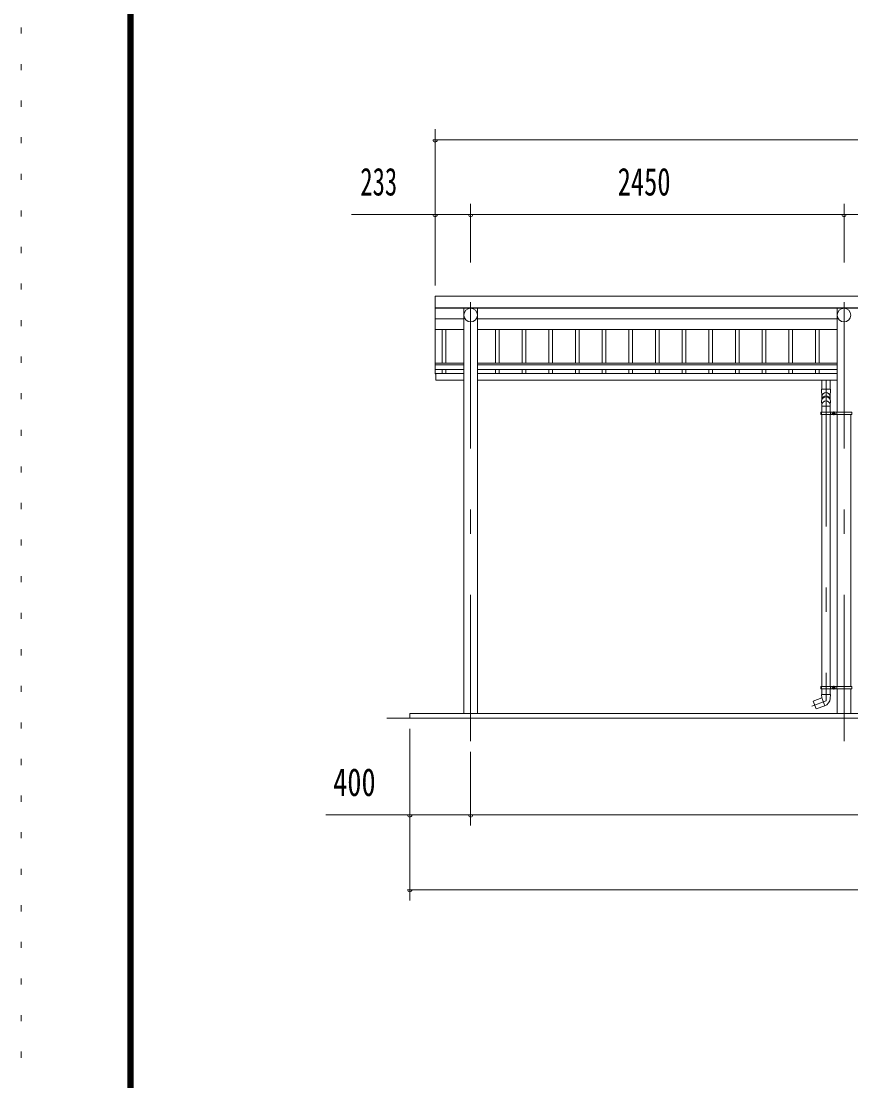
# Model space of a CAD drawing. Units: millimetres, scale not verified. Extents: x -31547 to 31550, y -14700 to 14700.
# Drawn here: x -10030 to -4586, y 748 to 7701 of the extents above; entities that cross this region are included whole.
import ezdxf
from ezdxf.enums import TextEntityAlignment as Align

# ---------------------------------------------------------------- set-up
doc = ezdxf.new("R2010")
doc.units = ezdxf.units.MM
doc.header["$LTSCALE"] = 80
doc.linetypes.add('USER3', pattern=[24, 12, -5, 2, -5])
doc.linetypes.add('USER4', pattern=[3, 0.5, -2.5])
for name, color, linetype, lineweight in [('0-2_1-07BOLD', 7, 'Continuous', 18), ('0-3_1-27CENTER', 3, 'USER3', 18), ('0-4_1-47THIN', 4, 'Continuous', 18), ('0-5_1-57DIM', 3, 'Continuous', 18), ('0-C_F-F1PAPER', 5, 'Continuous', 18), ('0-D_F-E_J_ADD', 5, 'USER4', 18)]:
    doc.layers.add(name, color=color, linetype=linetype, lineweight=lineweight)
doc.styles.add('ＭＳ ゴシック', font='')
doc.styles.get('ＭＳ ゴシック').set_extended_font_data('MS Gothic')

msp = doc.modelspace()

# ---------------------------------------------------------------- linework, layer by layer
at = {"layer": '0-2_1-07BOLD'}
for p, q in [((-7313.59, 5821.4), (3352.4, 5821.4)), ((3352.41, 5817.32), (-7313.59, 5817.32)), ((-7125.14, 5817.32), (-7125.14, 3157.54)), ((-7036.04, 3157.54), (-7036.04, 5817.32)), ((-4675.14, 5135.54), (-4675.14, 5817.32)), ((-7125.14, 5747.84), (-7313.59, 5747.84)), ((-4675.14, 5747.84), (-7036.04, 5747.84)), ((-7313.59, 5678.35), (-7125.14, 5678.35)), ((-7036.04, 5678.35), (-4675.14, 5678.35)), ((-7125.14, 5456.73), (-7313.59, 5456.73)), ((-7313.59, 5446.3), (-7125.14, 5446.3)), ((-7036.04, 5456.73), (-4675.14, 5456.73)), ((-4675.14, 5446.3), (-7036.04, 5446.3)), ((-7125.14, 5416.69), (-7313.59, 5416.69)), ((-7308.59, 5390.36), (-7125.14, 5390.36)), ((-7036.04, 5416.69), (-4675.14, 5416.69)), ((-4675.14, 5390.36), (-7036.04, 5390.36)), ((-7036.04, 5345.36), (-4675.14, 5345.36)), ((-4776.1, 5285.74), (-4776.1, 5345.36)), ((-4721.1, 5345.36), (-4721.1, 5285.74)), ((-4776.1, 5176.09), (-4721.1, 5176.09)), ((-4777.71, 5127.54), (-4783.81, 5127.54)), ((-4777.71, 5119.54), (-4777.71, 5135.54)), ((-4776.11, 3335.54), (-4776.11, 5119.54)), ((-4721.1, 5119.54), (-4721.1, 3335.54)), ((-4719.5, 5135.54), (-4719.5, 5119.54)), ((-4676.76, 5135.54), (-4676.76, 5119.54)), ((-4675.15, 5119.54), (-4675.15, 3335.54)), ((-4675.14, 3386.14), (-4675.14, 5117.54)), ((-4586.05, 5119.54), (-4586.05, 3335.54)), ((-4675.14, 3335.54), (-4675.14, 3370.14)), ((-4783.81, 3327.54), (-4777.71, 3327.54)), ((-4777.71, 3319.54), (-4777.71, 3335.54)), ((-4719.6, 3282.63), (-4777.61, 3282.63)), ((-4776.11, 3282.63), (-4776.11, 3319.54)), ((-4719.6, 3282.63), (-4721.36, 3256.84)), ((-4721.1, 3319.54), (-4721.1, 3282.63)), ((-4719.5, 3335.54), (-4719.5, 3319.54)), ((-4676.76, 3335.54), (-4676.76, 3319.54)), ((-4675.15, 3319.54), (-4675.15, 3157.54)), ((-4675.14, 3157.54), (-4675.14, 3319.54)), ((-4586.05, 3319.54), (-4586.05, 3157.54)), ((-7480.59, 3157.54), (-7480.59, 3127.54)), ((3669.4, 3127.54), (-7630.59, 3127.54))]:
    msp.add_line(p, q, dxfattribs=at)
for points in [[(3352.4, 5387.78), (3352.4, 5896.54), (-7313.59, 5896.54), (-7313.59, 5387.78), (-7308.59, 5387.78)], [(-7308.59, 5390.36), (-7308.59, 5345.36), (-7125.14, 5345.36)], [(-4776.1, 5217.98), (-4776.1, 5236.07), (-4778.1, 5285.74), (-4719.11, 5285.74)], [(-4719.11, 5285.74), (-4721.1, 5236.07), (-4721.1, 5217.97)], [(-4776.1, 5135.54), (-4776.1, 5183.03), (-4778.1, 5208.87)], [(-4719.11, 5209), (-4721.1, 5183.03), (-4721.1, 5135.54)], [(-4777.6, 3282.63), (-4776.11, 3260.63), (-4757.29, 3208.95)], [(-4757.57, 3208.85), (-4813.68, 3188.43), (-4832.49, 3240.11), (-4776.11, 3260.63)], [(-7480.59, 3157.54), (3519.41, 3157.54), (3519.41, 3127.54)]]:
    msp.add_lwpolyline(points, dxfattribs=at)
for points in [[(-4578.36, 5119.54), (-4578.36, 5135.54), (-4783.81, 5135.54), (-4783.81, 5119.54)], [(-4703.13, 5130.42), (-4703.13, 5124.65), (-4698.13, 5121.77), (-4693.13, 5124.65), (-4693.13, 5130.42), (-4698.13, 5133.31)], [(-4783.81, 3335.54), (-4578.36, 3335.54), (-4578.36, 3319.54), (-4783.81, 3319.54)], [(-4703.13, 3330.43), (-4698.13, 3333.31), (-4693.13, 3330.43), (-4693.13, 3324.65), (-4698.13, 3321.77), (-4703.13, 3324.65)]]:
    msp.add_lwpolyline(points, close=True, dxfattribs=at)
for centre, radius in [((-7080.59, 5772.78), 44.55), ((-4630.59, 5772.78), 44.55), ((-4698.13, 5127.54), 6.25), ((-4698.13, 5127.54), 4.9), ((-4698.13, 3327.54), 6.25), ((-4698.13, 3327.54), 4.9)]:
    msp.add_circle(centre, radius, dxfattribs=at)
for centre, radius, start, end in [((-7080.59, 5772.09), 44.55, 180, 0), ((-4630.59, 5772.09), 44.55, 180, 0), ((-4748.6, 5207.16), 29.55, 3.56303, 176.43697), ((-4748.6, 5236.37), 27.55, 3.55867, 176.44133), ((-4748.6, 5215.66), 27.55, 3.55867, 176.44133), ((-4748.6, 5182.05), 27.55, 3.55867, 176.44133), ((-4776.23, 3260.59), 55, 289.83269, 356.09424)]:
    msp.add_arc(centre, radius, start, end, dxfattribs=at)
at = {"layer": '0-3_1-27CENTER'}
for p, q in [((-7080.59, 2977.54), (-7080.59, 6047.54)), ((-4630.59, 2977.54), (-4630.59, 6047.54)), ((-4748.6, 5345.36), (-4748.6, 3241.38)), ((-4685.63, 5127.54), (-4710.63, 5127.54)), ((-4698.13, 5115.04), (-4698.13, 5140.04)), ((-4698.13, 3315.04), (-4698.13, 3340.04)), ((-4685.63, 3327.54), (-4710.63, 3327.54)), ((-4748.59, 3241.38), (-4841.86, 3207.43))]:
    msp.add_line(p, q, dxfattribs=at)
at = {"layer": '0-4_1-47THIN'}
for p, q in [((-7268.09, 5456.73), (-7268.09, 5678.35)), ((-7243.09, 5678.35), (-7243.09, 5456.73)), ((-6918.09, 5678.35), (-6918.09, 5456.73)), ((-6893.09, 5456.73), (-6893.09, 5678.35)), ((-6743.09, 5456.73), (-6743.09, 5678.35)), ((-6718.09, 5678.35), (-6718.09, 5456.73)), ((-6568.09, 5678.35), (-6568.09, 5456.73)), ((-6543.09, 5456.73), (-6543.09, 5678.35)), ((-6393.09, 5456.73), (-6393.09, 5678.35)), ((-6368.09, 5678.35), (-6368.09, 5456.73)), ((-6218.09, 5678.35), (-6218.09, 5456.73)), ((-6193.09, 5456.73), (-6193.09, 5678.35)), ((-6043.09, 5456.73), (-6043.09, 5678.35)), ((-6018.09, 5678.35), (-6018.09, 5456.73)), ((-5868.09, 5678.35), (-5868.09, 5456.73)), ((-5843.09, 5456.73), (-5843.09, 5678.35)), ((-5693.09, 5456.73), (-5693.09, 5678.35)), ((-5668.09, 5678.35), (-5668.09, 5456.73)), ((-5518.09, 5678.35), (-5518.09, 5456.73)), ((-5493.09, 5456.73), (-5493.09, 5678.35)), ((-5343.09, 5456.73), (-5343.09, 5678.35)), ((-5318.09, 5678.35), (-5318.09, 5456.73)), ((-5168.09, 5678.35), (-5168.09, 5456.73)), ((-5143.09, 5456.73), (-5143.09, 5678.35)), ((-4993.09, 5456.73), (-4993.09, 5678.35)), ((-4968.09, 5678.35), (-4968.09, 5456.73)), ((-4818.09, 5678.35), (-4818.09, 5456.73)), ((-4793.09, 5456.73), (-4793.09, 5678.35)), ((-7268.09, 5390.36), (-7268.09, 5416.69)), ((-7243.09, 5416.69), (-7243.09, 5390.36)), ((-6918.09, 5416.69), (-6918.09, 5390.36)), ((-6893.09, 5390.36), (-6893.09, 5416.69)), ((-6743.09, 5390.36), (-6743.09, 5416.69)), ((-6718.09, 5416.69), (-6718.09, 5390.36)), ((-6568.09, 5416.69), (-6568.09, 5390.36)), ((-6543.09, 5390.36), (-6543.09, 5416.69)), ((-6393.09, 5390.36), (-6393.09, 5416.69)), ((-6368.09, 5416.69), (-6368.09, 5390.36)), ((-6218.09, 5416.69), (-6218.09, 5390.36)), ((-6193.09, 5390.36), (-6193.09, 5416.69)), ((-6043.09, 5390.36), (-6043.09, 5416.69)), ((-6018.09, 5416.69), (-6018.09, 5390.36)), ((-5868.09, 5416.69), (-5868.09, 5390.36)), ((-5843.09, 5390.36), (-5843.09, 5416.69)), ((-5693.09, 5390.36), (-5693.09, 5416.69)), ((-5668.09, 5416.69), (-5668.09, 5390.36)), ((-5518.09, 5416.69), (-5518.09, 5390.36)), ((-5493.09, 5390.36), (-5493.09, 5416.69)), ((-5343.09, 5390.36), (-5343.09, 5416.69)), ((-5318.09, 5416.69), (-5318.09, 5390.36)), ((-5168.09, 5416.69), (-5168.09, 5390.36)), ((-5143.09, 5390.36), (-5143.09, 5416.69)), ((-4993.09, 5390.36), (-4993.09, 5416.69)), ((-4968.09, 5416.69), (-4968.09, 5390.36)), ((-4818.09, 5416.69), (-4818.09, 5390.36)), ((-4793.09, 5390.36), (-4793.09, 5416.69))]:
    msp.add_line(p, q, dxfattribs=at)
at = {"layer": '0-5_1-57DIM'}
for p, q in [((-7313.59, 5966.54), (-7313.59, 6992.54)), ((-7299.59, 6922.54), (-7327.59, 6922.54)), ((-7313.59, 6922.54), (3352.4, 6922.54)), ((-7080.59, 6117.54), (-7080.59, 6502.54)), ((-4630.59, 6117.54), (-4630.59, 6502.54)), ((-7313.59, 6432.54), (-7863.09, 6432.54)), ((-7299.59, 6432.54), (-7327.59, 6432.54)), ((-7313.59, 6432.54), (-7080.59, 6432.54)), ((-7066.59, 6432.54), (-7094.59, 6432.54)), ((-7080.59, 6432.54), (-4630.59, 6432.54)), ((-4616.59, 6432.54), (-4644.59, 6432.54)), ((-4630.59, 6432.54), (-1830.59, 6432.54)), ((-7480.59, 1932.54), (-7480.59, 3057.54)), ((-7080.59, 2907.54), (-7080.59, 2422.54)), ((-7480.59, 2492.54), (-8030.09, 2492.54)), ((-7466.59, 2492.54), (-7494.59, 2492.54)), ((-7480.59, 2492.54), (-7080.59, 2492.54)), ((-7066.59, 2492.54), (-7094.59, 2492.54)), ((-7080.59, 2492.54), (3119.41, 2492.54)), ((-7466.59, 2002.54), (-7494.59, 2002.54)), ((-7480.59, 2002.54), (3519.41, 2002.54))]:
    msp.add_line(p, q, dxfattribs=at)
for centre in [(-7313.59, 6922.54), (-7313.59, 6432.54), (-7080.59, 6432.54), (-4630.59, 6432.54), (-7480.59, 2492.54), (-7080.59, 2492.54), (-7480.59, 2002.54)]:
    msp.add_arc(centre, 14, 180, 0, dxfattribs=at)
at = {"layer": '0-C_F-F1PAPER'}
for points in [[(30849.95, -14000), (-9330.05, -14000), (-9330.05, 14140), (30849.95, 14140)], [(30846.45, -13996.5), (30846.45, 14136.5), (-9326.55, 14136.5), (-9326.55, -13996.5)], [(30842.95, -13993), (30842.95, 14133), (-9323.05, 14133), (-9323.05, -13993)], [(30839.45, -13989.5), (-9319.55, -13989.5), (-9319.55, 14129.5), (30839.45, 14129.5)], [(30835.95, -13986), (30835.95, 14126), (-9316.05, 14126), (-9316.05, -13986)], [(30832.45, -13982.5), (-9312.55, -13982.5), (-9312.55, 14122.5), (30832.45, 14122.5)], [(30828.95, -13979), (30828.95, 14119), (-9309.05, 14119), (-9309.05, -13979)], [(30825.45, -13975.5), (-9305.55, -13975.5), (-9305.55, 14115.5), (30825.45, 14115.5)], [(30821.95, -13972), (-9302.05, -13972), (-9302.05, 14112), (30821.95, 14112)], [(30818.45, -13968.5), (-9298.55, -13968.5), (-9298.55, 14108.5), (30818.45, 14108.5)], [(30814.95, -13965), (30814.95, 14105), (-9295.05, 14105), (-9295.05, -13965)]]:
    msp.add_lwpolyline(points, close=True, dxfattribs=at)
at = {"layer": '0-D_F-E_J_ADD'}
msp.add_lwpolyline([(31549.95, -14700), (-10030.05, -14700), (-10030.05, 14700), (31549.95, 14700)], close=True, dxfattribs=at)

# ---------------------------------------------------------------- texts
at = {"layer": '0-5_1-57DIM', "color": 7, "style": 'ＭＳ ゴシック'}
for s, width, p in [('233', 0.65, (-7804.54, 6502.54)), ('2450', 0.7, (-6116, 6502.54)), ('400', 0.75, (-7983.02, 2562.54))]:
    msp.add_text(s, height=182.3, dxfattribs=dict(at, width=width)).set_placement(p, align=Align.BOTTOM_LEFT)

doc.saveas('drawing.dxf')
